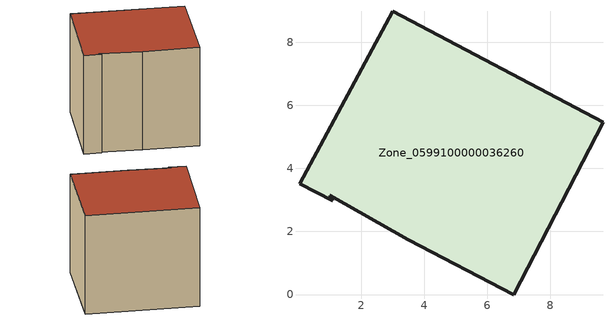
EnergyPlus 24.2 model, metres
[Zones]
Zone_0599100000036260
 floor ground (C_G): 1,3.15 1.1,2.98 0.05,3.52 3,8.97 9.67,5.46 6.84,0 3.49,1.74 z0
 wall outside (C_F): 1,3.15 3.49,1.74 6.84,0 9.67,5.46 3,8.97 0.05,3.52 1.1,2.98 1,3.15 z0:7.11
 roof outside (C_R): 1.1,2.98 1,3.15 3.49,1.74 6.84,0 9.67,5.46 3,8.97 0.05,3.52 z7.11
[BUILDING]
Pand.0599100000036260: North Axis=0; Terrain=City; Loads Convergence Tolerance Value=0.04; Temperature Convergence Tolerance Value=0.4; Solar Distribution=FullExterior; Maximum Number of Warmup Days=25; Minimum Number of Warmup Days=1
[Site:Location]
Rotterdam.The.Hague.AP_ZH_NLD Design_Conditions: Latitude=51.96; Longitude=4.45; Time Zone=1; Elevation=-4.5
[SITE:GROUNDTEMPERATURE:BUILDINGSURFACE]
18, 18, 18, 18, 18, 18, 18, 18, 18, 18, 18, 18
[MATERIAL] Thermal Absorptance=0.9; Solar Absorptance=0.7; Visible Absorptance=0.7
Name | Roughness | Thickness | Conductivity | Density | Specific Heat
G.TC.1946-1964 | MediumSmooth | 0.15 | 1 | 540 | 1210
F.TC.1946-1964 | Rough | 0.3 | 0.857143 | 1920 | 840
R.TC.1946-1964 | MediumRough | 0.2 | 0.235294 | 1500 | 1000
[CONSTRUCTION]
C_G: G.TC.1946-1964
C_F: F.TC.1946-1964
C_R: R.TC.1946-1964
[ZONE]
Zone_0599100000036260: Type=1; Multiplier=1; Ceiling Height=Autocalculate; Volume=Autocalculate; Floor Area=autocalculate; Part of Total Floor Area=Yes
[ZONEINFILTRATION:DESIGNFLOWRATE]
Infil_Zone_0599100000036260: Zone or ZoneList or Space or SpaceList=Zone_0599100000036260; Schedule=AlwaysOn; Design Flow Rate Calculation Method=Flow/Area; Flow Rate per Floor Area=0.003; Constant Term Coefficient=1; Temperature Term Coefficient=0; Velocity Term Coefficient=0; Velocity Squared Term Coefficient=0
[HVACTEMPLATE:ZONE:IDEALLOADSAIRSYSTEM]
Zone_0599100000036260: Maximum Heating Supply Air Temperature=50; Minimum Cooling Supply Air Temperature=13; Maximum Heating Supply Air Humidity Ratio=0.0156; Minimum Cooling Supply Air Humidity Ratio=0.0077; Heating Limit=NoLimit; Cooling Limit=NoLimit; Dehumidification Control Type=ConstantSensibleHeatRatio; Cooling Sensible Heat Ratio=0.7; Dehumidification Setpoint=60; Humidification Control Type=None; Humidification Setpoint=30; Outdoor Air Method=None; Outdoor Air Flow Rate per Person=0.00944; Outdoor Air Flow Rate per Zone Floor Area=0; Outdoor Air Flow Rate per Zone=0; Demand Controlled Ventilation Type=None; Outdoor Air Economizer Type=NoEconomizer; Heat Recovery Type=None; Sensible Heat Recovery Effectiveness=0.7; Latent Heat Recovery Effectiveness=0.65
[ZONECONTROL:THERMOSTAT]
ThermostatControl_Zone_0599100000036260: Zone or ZoneList=Zone_0599100000036260; Control Type Schedule=DualSetpointControlType; Control 1=Thermostat_Zone_0599100000036260; Temperature Difference Between Cutout And Setpoint=0
[THERMOSTATSETPOINT:DUALSETPOINT]
Thermostat_Zone_0599100000036260: Heating Setpoint Temperature Schedule=HeatingSetpoint_Zone_0599100000036260; Cooling Setpoint Temperature Schedule=CoolingSetpoint_Zone_0599100000036260
[SCHEDULE:COMPACT]
HeatingSetpoint_Zone_0599100000036260: Through: 12/31, For: AllDays, Until: 24:00, 21
CoolingSetpoint_Zone_0599100000036260: Through: 12/31, For: AllDays, Until: 24:00, 24
DualSetpointControlType: Through: 12/31, For: AllDays, Until: 24:00, 4
AlwaysOn: Through: 12/31, For: AllDays, Until: 24:00, 1
